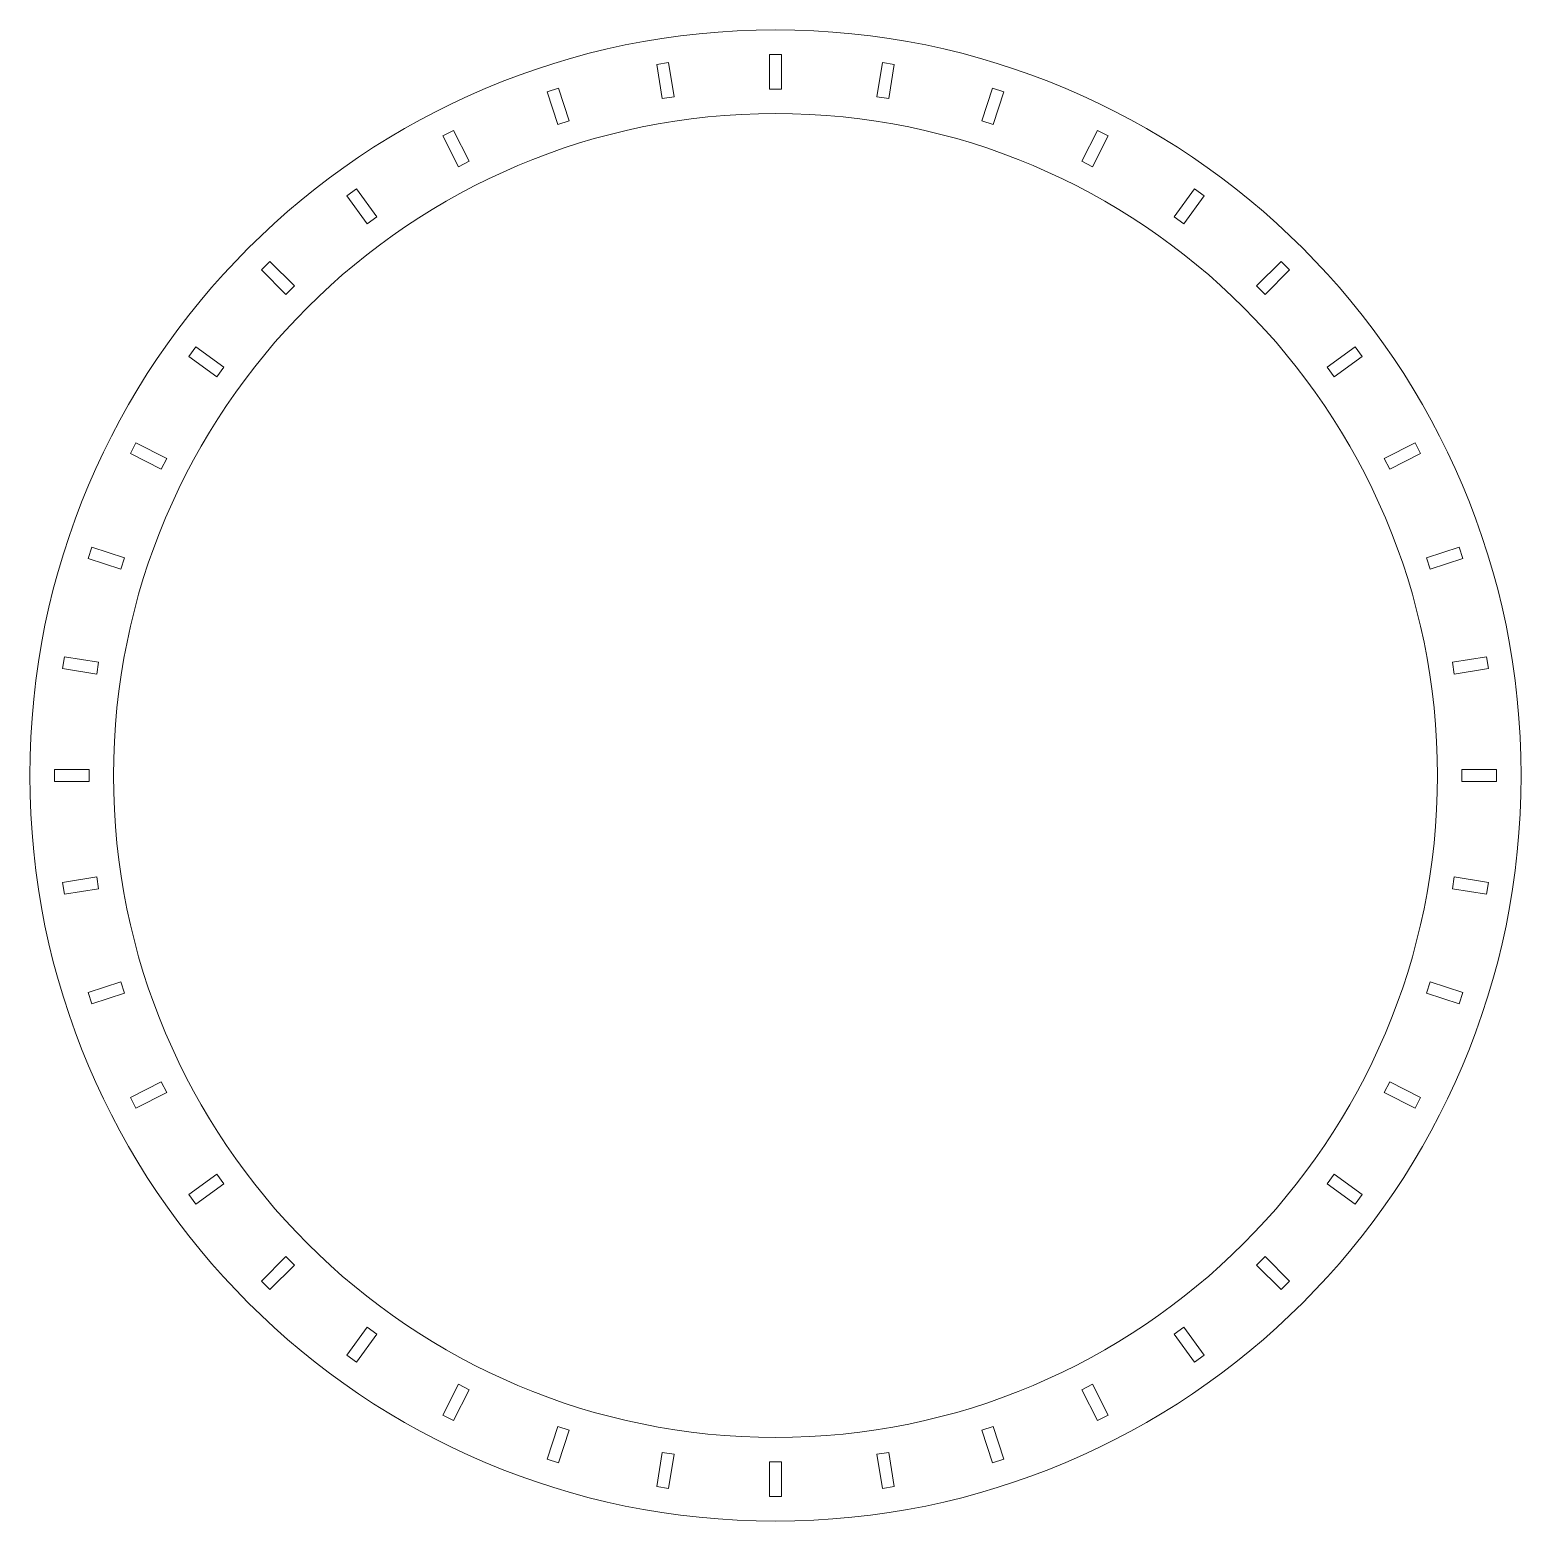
# Model space of a CAD drawing. Header units: millimetres. Extents: x -2210 to -375, y -2136 to -307.
# Drawn here: x -1156.3 to -678, y -1897.5 to -1419.1 of the extents above; entities that cross this region are included whole.
import ezdxf

# ---------------------------------------------------------------- set-up
doc = ezdxf.new("R2010")
doc.units = ezdxf.units.MM
doc.header["$MEASUREMENT"] = 0
doc.layers.add('Layer 1', color=7, linetype='Continuous')

msp = doc.modelspace()

# ---------------------------------------------------------------- linework, layer by layer
at = {"layer": 'Layer 1', "color": 1, "lineweight": 9}
for points in [[(-677.9726, -1658.2949), (-677.9726, -1526.2116), (-785.0477, -1419.1365), (-917.131, -1419.1365), (-917.131, -1419.1365), (-1049.2143, -1419.1365), (-1156.2894, -1526.2105), (-1156.2894, -1658.2938), (-1156.2894, -1658.2938), (-1156.2894, -1790.3772), (-1049.2155, -1897.4522), (-917.1321, -1897.4533), (-917.1321, -1897.4533), (-785.0488, -1897.4533), (-677.9726, -1790.3794), (-677.9726, -1658.296)], [(-955.2062, -1430.2221), (-955.2062, -1430.2221), (-951.3978, -1429.6194), (-951.3978, -1429.6194), (-951.3978, -1429.6194), (-951.3978, -1429.6194), (-949.6596, -1440.5895), (-949.6596, -1440.5895), (-949.6596, -1440.5895), (-949.6596, -1440.5895), (-953.4691, -1441.1922), (-953.4691, -1441.1922), (-953.4691, -1441.1922), (-953.4691, -1441.1922), (-955.2062, -1430.2221), (-955.2062, -1430.2221)], [(-919.0591, -1427.0741), (-919.0591, -1427.0741), (-915.2029, -1427.0741), (-915.2029, -1427.0741), (-915.2029, -1427.0741), (-915.2029, -1427.0741), (-915.2029, -1438.1808), (-915.2029, -1438.1808), (-915.2029, -1438.1808), (-915.2029, -1438.1808), (-919.0591, -1438.1808), (-919.0591, -1438.1808), (-919.0591, -1438.1808), (-919.0591, -1438.1808), (-919.0591, -1427.0741), (-919.0591, -1427.0741)], [(-882.8642, -1429.6194), (-882.8642, -1429.6194), (-879.0558, -1430.2221), (-879.0558, -1430.2221), (-879.0558, -1430.2221), (-879.0558, -1430.2221), (-880.7929, -1441.1922), (-880.7929, -1441.1922), (-880.7929, -1441.1922), (-880.7929, -1441.1922), (-884.6024, -1440.5895), (-884.6024, -1440.5895), (-884.6024, -1440.5895), (-884.6024, -1440.5895), (-882.8642, -1429.6194), (-882.8642, -1429.6194)], [(-990.4154, -1438.9867), (-990.4154, -1438.9867), (-986.748, -1437.7945), (-986.748, -1437.7945), (-986.748, -1437.7945), (-986.748, -1437.7945), (-983.3159, -1448.3584), (-983.3159, -1448.3584), (-983.3159, -1448.3584), (-983.3159, -1448.3584), (-986.9833, -1449.5505), (-986.9833, -1449.5505), (-986.9833, -1449.5505), (-986.9833, -1449.5505), (-990.4154, -1438.9867), (-990.4154, -1438.9867)], [(-847.514, -1437.7945), (-847.514, -1437.7945), (-843.8455, -1438.9867), (-843.8455, -1438.9867), (-843.8455, -1438.9867), (-843.8455, -1438.9867), (-847.2787, -1449.5505), (-847.2787, -1449.5505), (-847.2787, -1449.5505), (-847.2787, -1449.5505), (-850.9461, -1448.3584), (-850.9461, -1448.3584), (-850.9461, -1448.3584), (-850.9461, -1448.3584), (-847.514, -1437.7945), (-847.514, -1437.7945)], [(-704.8246, -1658.2949), (-704.8246, -1541.0412), (-799.8773, -1445.9896), (-917.131, -1445.9885), (-917.131, -1445.9885), (-1034.3836, -1445.9885), (-1129.4363, -1541.0412), (-1129.4363, -1658.2938), (-1129.4363, -1658.2938), (-1129.4374, -1775.5476), (-1034.3847, -1870.6002), (-917.1321, -1870.6002), (-917.1321, -1870.6002), (-799.8784, -1870.6013), (-704.8257, -1775.5487), (-704.8246, -1658.296)], [(-1023.8209, -1453.1514), (-1023.8209, -1453.1514), (-1020.3854, -1451.3998), (-1020.3854, -1451.3998), (-1020.3854, -1451.3998), (-1020.3854, -1451.3998), (-1015.3427, -1461.2965), (-1015.3427, -1461.2965), (-1015.3427, -1461.2965), (-1015.3427, -1461.2965), (-1018.7781, -1463.047), (-1018.7781, -1463.047), (-1018.7781, -1463.047), (-1018.7781, -1463.047), (-1023.8209, -1453.1514), (-1023.8209, -1453.1514)], [(-813.8766, -1451.3998), (-813.8766, -1451.3998), (-810.4411, -1453.1514), (-810.4411, -1453.1514), (-810.4411, -1453.1514), (-810.4411, -1453.1514), (-815.4839, -1463.047), (-815.4839, -1463.047), (-815.4839, -1463.047), (-815.4839, -1463.047), (-818.9193, -1461.2965), (-818.9193, -1461.2965), (-818.9193, -1461.2965), (-818.9193, -1461.2965), (-813.8766, -1451.3998), (-813.8766, -1451.3998)], [(-1054.599, -1472.3666), (-1054.599, -1472.3666), (-1051.4787, -1470.1), (-1051.4787, -1470.1), (-1051.4787, -1470.1), (-1051.4787, -1470.1), (-1044.9508, -1479.0854), (-1044.9508, -1479.0854), (-1044.9508, -1479.0854), (-1044.9508, -1479.0854), (-1048.0699, -1481.352), (-1048.0699, -1481.352), (-1048.0699, -1481.352), (-1048.0699, -1481.352), (-1054.599, -1472.3666), (-1054.599, -1472.3666)], [(-782.7833, -1470.1), (-782.7833, -1470.1), (-779.663, -1472.3666), (-779.663, -1472.3666), (-779.663, -1472.3666), (-779.663, -1472.3666), (-786.191, -1481.352), (-786.191, -1481.352), (-786.191, -1481.352), (-786.191, -1481.352), (-789.3112, -1479.0854), (-789.3112, -1479.0854), (-789.3112, -1479.0854), (-789.3112, -1479.0854), (-782.7833, -1470.1), (-782.7833, -1470.1)], [(-1081.9915, -1496.1605), (-1081.9915, -1496.1605), (-1079.2654, -1493.4333), (-1079.2654, -1493.4333), (-1079.2654, -1493.4333), (-1079.2654, -1493.4333), (-1071.411, -1501.2876), (-1071.411, -1501.2876), (-1071.411, -1501.2876), (-1071.411, -1501.2876), (-1074.1383, -1504.0149), (-1074.1383, -1504.0149), (-1074.1383, -1504.0149), (-1074.1383, -1504.0149), (-1081.9915, -1496.1605), (-1081.9915, -1496.1605)], [(-754.9966, -1493.4333), (-754.9966, -1493.4333), (-752.2694, -1496.1605), (-752.2694, -1496.1605), (-752.2694, -1496.1605), (-752.2694, -1496.1605), (-760.1237, -1504.0149), (-760.1237, -1504.0149), (-760.1237, -1504.0149), (-760.1237, -1504.0149), (-762.851, -1501.2876), (-762.851, -1501.2876), (-762.851, -1501.2876), (-762.851, -1501.2876), (-754.9966, -1493.4333), (-754.9966, -1493.4333)], [(-1105.326, -1523.9461), (-1105.326, -1523.9461), (-1103.0593, -1520.827), (-1103.0593, -1520.827), (-1103.0593, -1520.827), (-1103.0593, -1520.827), (-1094.0728, -1527.3549), (-1094.0728, -1527.3549), (-1094.0728, -1527.3549), (-1094.0728, -1527.3549), (-1096.3394, -1530.4751), (-1096.3394, -1530.4751), (-1096.3394, -1530.4751), (-1096.3394, -1530.4751), (-1105.326, -1523.9461), (-1105.326, -1523.9461)], [(-731.2027, -1520.827), (-731.2027, -1520.827), (-728.936, -1523.9461), (-728.936, -1523.9461), (-728.936, -1523.9461), (-728.936, -1523.9461), (-737.9215, -1530.4751), (-737.9215, -1530.4751), (-737.9215, -1530.4751), (-737.9215, -1530.4751), (-740.1892, -1527.3549), (-740.1892, -1527.3549), (-740.1892, -1527.3549), (-740.1892, -1527.3549), (-731.2027, -1520.827), (-731.2027, -1520.827)], [(-1124.025, -1555.0405), (-1124.025, -1555.0405), (-1122.2746, -1551.605), (-1122.2746, -1551.605), (-1122.2746, -1551.605), (-1122.2746, -1551.605), (-1112.3778, -1556.6478), (-1112.3778, -1556.6478), (-1112.3778, -1556.6478), (-1112.3778, -1556.6478), (-1114.1294, -1560.0832), (-1114.1294, -1560.0832), (-1114.1294, -1560.0832), (-1114.1294, -1560.0832), (-1124.025, -1555.0405), (-1124.025, -1555.0405)], [(-711.9874, -1551.605), (-711.9874, -1551.605), (-710.237, -1555.0405), (-710.237, -1555.0405), (-710.237, -1555.0405), (-710.237, -1555.0405), (-720.1326, -1560.0832), (-720.1326, -1560.0832), (-720.1326, -1560.0832), (-720.1326, -1560.0832), (-721.8842, -1556.6478), (-721.8842, -1556.6478), (-721.8842, -1556.6478), (-721.8842, -1556.6478), (-711.9874, -1551.605), (-711.9874, -1551.605)], [(-1137.6303, -1588.6779), (-1137.6303, -1588.6779), (-1136.4393, -1585.0094), (-1136.4393, -1585.0094), (-1136.4393, -1585.0094), (-1136.4393, -1585.0094), (-1125.8754, -1588.4426), (-1125.8754, -1588.4426), (-1125.8754, -1588.4426), (-1125.8754, -1588.4426), (-1127.0675, -1592.1101), (-1127.0675, -1592.1101), (-1127.0675, -1592.1101), (-1127.0675, -1592.1101), (-1137.6303, -1588.6779), (-1137.6303, -1588.6779)], [(-697.8227, -1585.0094), (-697.8227, -1585.0094), (-696.6317, -1588.6779), (-696.6317, -1588.6779), (-696.6317, -1588.6779), (-696.6317, -1588.6779), (-707.1945, -1592.1101), (-707.1945, -1592.1101), (-707.1945, -1592.1101), (-707.1945, -1592.1101), (-708.3866, -1588.4426), (-708.3866, -1588.4426), (-708.3866, -1588.4426), (-708.3866, -1588.4426), (-697.8227, -1585.0094), (-697.8227, -1585.0094)], [(-1145.8066, -1624.0281), (-1145.8066, -1624.0281), (-1145.2027, -1620.2197), (-1145.2027, -1620.2197), (-1145.2027, -1620.2197), (-1145.2027, -1620.2197), (-1134.2326, -1621.9568), (-1134.2326, -1621.9568), (-1134.2326, -1621.9568), (-1134.2326, -1621.9568), (-1134.8364, -1625.7664), (-1134.8364, -1625.7664), (-1134.8364, -1625.7664), (-1134.8364, -1625.7664), (-1145.8066, -1624.0281), (-1145.8066, -1624.0281)], [(-689.0582, -1620.2197), (-689.0582, -1620.2197), (-688.4554, -1624.0281), (-688.4554, -1624.0281), (-688.4554, -1624.0281), (-688.4554, -1624.0281), (-699.4256, -1625.7664), (-699.4256, -1625.7664), (-699.4256, -1625.7664), (-699.4256, -1625.7664), (-700.0294, -1621.9568), (-700.0294, -1621.9568), (-700.0294, -1621.9568), (-700.0294, -1621.9568), (-689.0582, -1620.2197), (-689.0582, -1620.2197)], [(-1148.3518, -1660.223), (-1148.3518, -1660.223), (-1148.3518, -1656.3669), (-1148.3518, -1656.3669), (-1148.3518, -1656.3669), (-1148.3518, -1656.3669), (-1137.244, -1656.3669), (-1137.244, -1656.3669), (-1137.244, -1656.3669), (-1137.244, -1656.3669), (-1137.244, -1660.223), (-1137.244, -1660.223), (-1137.244, -1660.223), (-1137.244, -1660.223), (-1148.3518, -1660.223), (-1148.3518, -1660.223)], [(-685.9102, -1656.3669), (-685.9102, -1656.3669), (-685.9102, -1660.223), (-685.9102, -1660.223), (-685.9102, -1660.223), (-685.9102, -1660.223), (-697.0169, -1660.223), (-697.0169, -1660.223), (-697.0169, -1660.223), (-697.0169, -1660.223), (-697.0169, -1656.3669), (-697.0169, -1656.3669), (-697.0169, -1656.3669), (-697.0169, -1656.3669), (-685.9102, -1656.3669), (-685.9102, -1656.3669)], [(-1145.2027, -1696.3701), (-1145.2027, -1696.3701), (-1145.8066, -1692.5606), (-1145.8066, -1692.5606), (-1145.8066, -1692.5606), (-1145.8066, -1692.5606), (-1134.8364, -1690.8235), (-1134.8364, -1690.8235), (-1134.8364, -1690.8235), (-1134.8364, -1690.8235), (-1134.2326, -1694.633), (-1134.2326, -1694.633), (-1134.2326, -1694.633), (-1134.2326, -1694.633), (-1145.2027, -1696.3701), (-1145.2027, -1696.3701)], [(-688.4554, -1692.5606), (-688.4554, -1692.5606), (-689.0582, -1696.3701), (-689.0582, -1696.3701), (-689.0582, -1696.3701), (-689.0582, -1696.3701), (-700.0294, -1694.633), (-700.0294, -1694.633), (-700.0294, -1694.633), (-700.0294, -1694.633), (-699.4256, -1690.8235), (-699.4256, -1690.8235), (-699.4256, -1690.8235), (-699.4256, -1690.8235), (-688.4554, -1692.5606), (-688.4554, -1692.5606)], [(-1136.4393, -1731.5793), (-1136.4393, -1731.5793), (-1137.6303, -1727.9119), (-1137.6303, -1727.9119), (-1137.6303, -1727.9119), (-1137.6303, -1727.9119), (-1127.0675, -1724.4798), (-1127.0675, -1724.4798), (-1127.0675, -1724.4798), (-1127.0675, -1724.4798), (-1125.8754, -1728.1472), (-1125.8754, -1728.1472), (-1125.8754, -1728.1472), (-1125.8754, -1728.1472), (-1136.4393, -1731.5793), (-1136.4393, -1731.5793)], [(-696.6317, -1727.9119), (-696.6317, -1727.9119), (-697.8227, -1731.5793), (-697.8227, -1731.5793), (-697.8227, -1731.5793), (-697.8227, -1731.5793), (-708.3866, -1728.1472), (-708.3866, -1728.1472), (-708.3866, -1728.1472), (-708.3866, -1728.1472), (-707.1945, -1724.4798), (-707.1945, -1724.4798), (-707.1945, -1724.4798), (-707.1945, -1724.4798), (-696.6317, -1727.9119), (-696.6317, -1727.9119)], [(-1122.2746, -1764.9848), (-1122.2746, -1764.9848), (-1124.025, -1761.5482), (-1124.025, -1761.5482), (-1124.025, -1761.5482), (-1124.025, -1761.5482), (-1114.1294, -1756.5066), (-1114.1294, -1756.5066), (-1114.1294, -1756.5066), (-1114.1294, -1756.5066), (-1112.3778, -1759.9421), (-1112.3778, -1759.9421), (-1112.3778, -1759.9421), (-1112.3778, -1759.9421), (-1122.2746, -1764.9848), (-1122.2746, -1764.9848)], [(-710.237, -1761.5482), (-710.237, -1761.5482), (-711.9874, -1764.9848), (-711.9874, -1764.9848), (-711.9874, -1764.9848), (-711.9874, -1764.9848), (-721.8842, -1759.9421), (-721.8842, -1759.9421), (-721.8842, -1759.9421), (-721.8842, -1759.9421), (-720.1326, -1756.5066), (-720.1326, -1756.5066), (-720.1326, -1756.5066), (-720.1326, -1756.5066), (-710.237, -1761.5482), (-710.237, -1761.5482)], [(-1103.0593, -1795.7629), (-1103.0593, -1795.7629), (-1105.326, -1792.6427), (-1105.326, -1792.6427), (-1105.326, -1792.6427), (-1105.326, -1792.6427), (-1096.3394, -1786.1148), (-1096.3394, -1786.1148), (-1096.3394, -1786.1148), (-1096.3394, -1786.1148), (-1094.0728, -1789.2339), (-1094.0728, -1789.2339), (-1094.0728, -1789.2339), (-1094.0728, -1789.2339), (-1103.0593, -1795.7629), (-1103.0593, -1795.7629)], [(-728.936, -1792.6427), (-728.936, -1792.6427), (-731.2027, -1795.7629), (-731.2027, -1795.7629), (-731.2027, -1795.7629), (-731.2027, -1795.7629), (-740.1892, -1789.2339), (-740.1892, -1789.2339), (-740.1892, -1789.2339), (-740.1892, -1789.2339), (-737.9215, -1786.1148), (-737.9215, -1786.1148), (-737.9215, -1786.1148), (-737.9215, -1786.1148), (-728.936, -1792.6427), (-728.936, -1792.6427)], [(-1079.2654, -1823.1555), (-1079.2654, -1823.1555), (-1081.9915, -1820.4293), (-1081.9915, -1820.4293), (-1081.9915, -1820.4293), (-1081.9915, -1820.4293), (-1074.1383, -1812.5749), (-1074.1383, -1812.5749), (-1074.1383, -1812.5749), (-1074.1383, -1812.5749), (-1071.411, -1815.3022), (-1071.411, -1815.3022), (-1071.411, -1815.3022), (-1071.411, -1815.3022), (-1079.2654, -1823.1555), (-1079.2654, -1823.1555)], [(-752.2694, -1820.4293), (-752.2694, -1820.4293), (-754.9966, -1823.1555), (-754.9966, -1823.1555), (-754.9966, -1823.1555), (-754.9966, -1823.1555), (-762.851, -1815.3022), (-762.851, -1815.3022), (-762.851, -1815.3022), (-762.851, -1815.3022), (-760.1237, -1812.5749), (-760.1237, -1812.5749), (-760.1237, -1812.5749), (-760.1237, -1812.5749), (-752.2694, -1820.4293), (-752.2694, -1820.4293)], [(-1051.4787, -1846.4899), (-1051.4787, -1846.4899), (-1054.599, -1844.2233), (-1054.599, -1844.2233), (-1054.599, -1844.2233), (-1054.599, -1844.2233), (-1048.0699, -1835.2367), (-1048.0699, -1835.2367), (-1048.0699, -1835.2367), (-1048.0699, -1835.2367), (-1044.9508, -1837.5033), (-1044.9508, -1837.5033), (-1044.9508, -1837.5033), (-1044.9508, -1837.5033), (-1051.4787, -1846.4899), (-1051.4787, -1846.4899)], [(-779.663, -1844.2233), (-779.663, -1844.2233), (-782.7833, -1846.4899), (-782.7833, -1846.4899), (-782.7833, -1846.4899), (-782.7833, -1846.4899), (-789.3112, -1837.5033), (-789.3112, -1837.5033), (-789.3112, -1837.5033), (-789.3112, -1837.5033), (-786.191, -1835.2367), (-786.191, -1835.2367), (-786.191, -1835.2367), (-786.191, -1835.2367), (-779.663, -1844.2233), (-779.663, -1844.2233)], [(-1020.3854, -1865.1889), (-1020.3854, -1865.1889), (-1023.8209, -1863.4385), (-1023.8209, -1863.4385), (-1023.8209, -1863.4385), (-1023.8209, -1863.4385), (-1018.7781, -1853.5417), (-1018.7781, -1853.5417), (-1018.7781, -1853.5417), (-1018.7781, -1853.5417), (-1015.3427, -1855.2922), (-1015.3427, -1855.2922), (-1015.3427, -1855.2922), (-1015.3427, -1855.2922), (-1020.3854, -1865.1889), (-1020.3854, -1865.1889)], [(-810.4411, -1863.4385), (-810.4411, -1863.4385), (-813.8766, -1865.1889), (-813.8766, -1865.1889), (-813.8766, -1865.1889), (-813.8766, -1865.1889), (-818.9193, -1855.2922), (-818.9193, -1855.2922), (-818.9193, -1855.2922), (-818.9193, -1855.2922), (-815.4839, -1853.5417), (-815.4839, -1853.5417), (-815.4839, -1853.5417), (-815.4839, -1853.5417), (-810.4411, -1863.4385), (-810.4411, -1863.4385)], [(-986.748, -1878.7942), (-986.748, -1878.7942), (-990.4154, -1877.6032), (-990.4154, -1877.6032), (-990.4154, -1877.6032), (-990.4154, -1877.6032), (-986.9833, -1867.0393), (-986.9833, -1867.0393), (-986.9833, -1867.0393), (-986.9833, -1867.0393), (-983.3159, -1868.2315), (-983.3159, -1868.2315), (-983.3159, -1868.2315), (-983.3159, -1868.2315), (-986.748, -1878.7942), (-986.748, -1878.7942)], [(-843.8455, -1877.6032), (-843.8455, -1877.6032), (-847.514, -1878.7942), (-847.514, -1878.7942), (-847.514, -1878.7942), (-847.514, -1878.7942), (-850.9461, -1868.2315), (-850.9461, -1868.2315), (-850.9461, -1868.2315), (-850.9461, -1868.2315), (-847.2787, -1867.0393), (-847.2787, -1867.0393), (-847.2787, -1867.0393), (-847.2787, -1867.0393), (-843.8455, -1877.6032), (-843.8455, -1877.6032)], [(-951.3978, -1886.9705), (-951.3978, -1886.9705), (-955.2062, -1886.3666), (-955.2062, -1886.3666), (-955.2062, -1886.3666), (-955.2062, -1886.3666), (-953.4691, -1875.3965), (-953.4691, -1875.3965), (-953.4691, -1875.3965), (-953.4691, -1875.3965), (-949.6596, -1876.0003), (-949.6596, -1876.0003), (-949.6596, -1876.0003), (-949.6596, -1876.0003), (-951.3978, -1886.9705), (-951.3978, -1886.9705)], [(-915.2029, -1889.5157), (-915.2029, -1889.5157), (-919.0591, -1889.5157), (-919.0591, -1889.5157), (-919.0591, -1889.5157), (-919.0591, -1889.5157), (-919.0591, -1878.4079), (-919.0591, -1878.4079), (-919.0591, -1878.4079), (-919.0591, -1878.4079), (-915.2029, -1878.4079), (-915.2029, -1878.4079), (-915.2029, -1878.4079), (-915.2029, -1878.4079), (-915.2029, -1889.5157), (-915.2029, -1889.5157)], [(-879.0558, -1886.3666), (-879.0558, -1886.3666), (-882.8642, -1886.9705), (-882.8642, -1886.9705), (-882.8642, -1886.9705), (-882.8642, -1886.9705), (-884.6024, -1876.0003), (-884.6024, -1876.0003), (-884.6024, -1876.0003), (-884.6024, -1876.0003), (-880.7929, -1875.3965), (-880.7929, -1875.3965), (-880.7929, -1875.3965), (-880.7929, -1875.3965), (-879.0558, -1886.3666), (-879.0558, -1886.3666)]]:
    msp.add_open_spline(points, degree=3, knots=[0, 0, 0, 0, 0.2, 0.2, 0.2, 0.2, 0.4, 0.4, 0.4, 0.4, 0.6, 0.6, 0.6, 0.6, 1, 1, 1, 1], dxfattribs=at)

doc.saveas('drawing.dxf')
